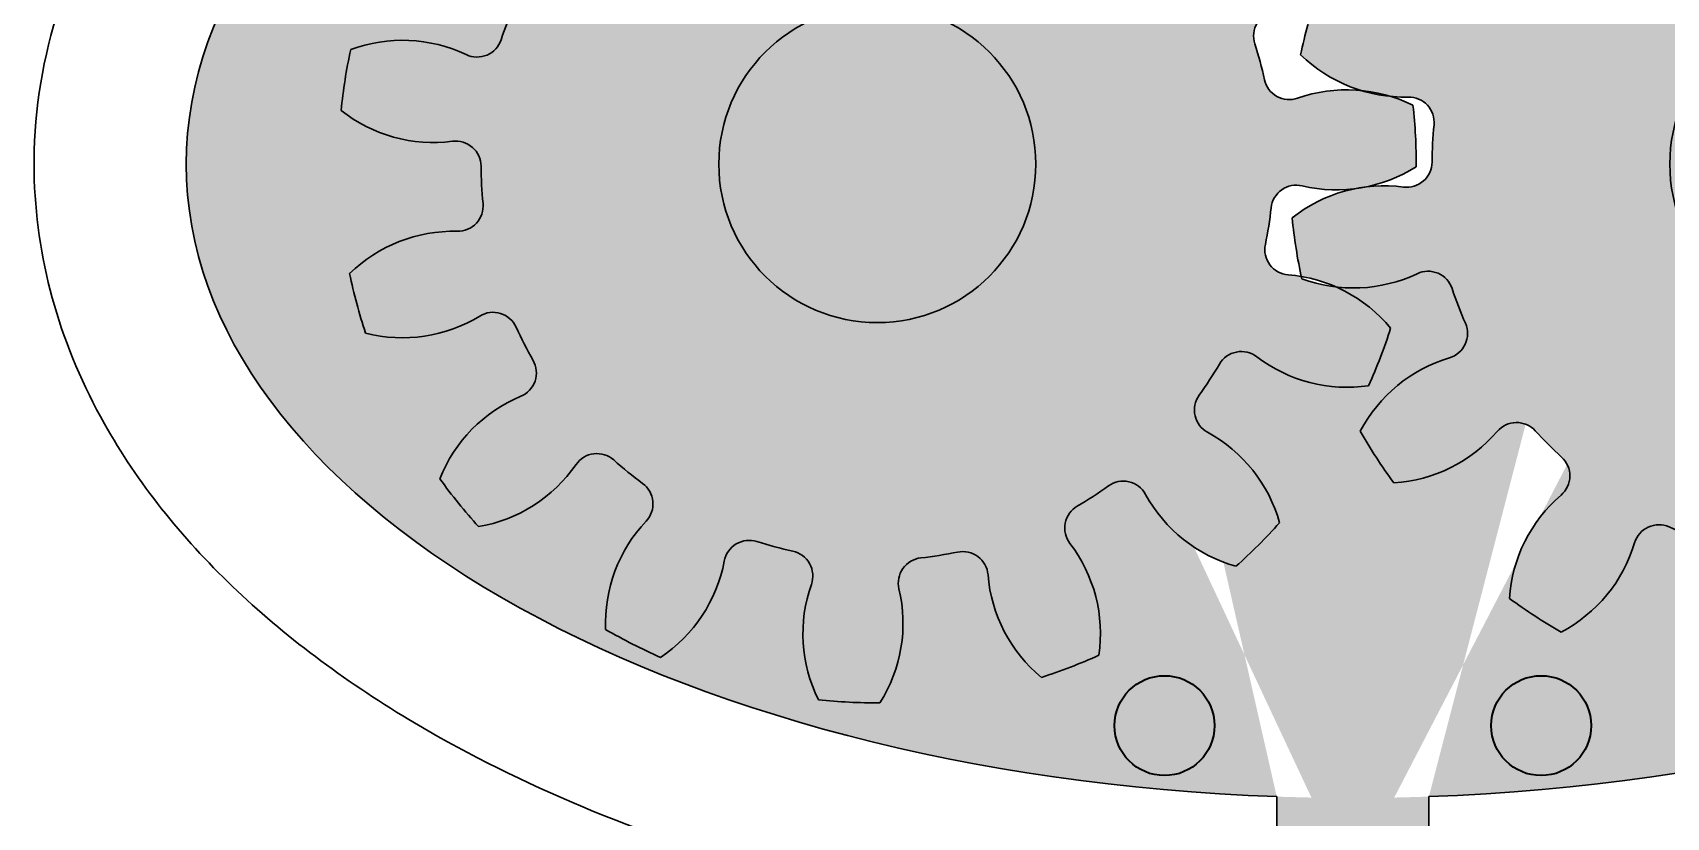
# Model space of a CAD drawing. Header units: millimetres. Extents: x -30196 to -29646, y -21694 to -21274.
# Drawn here: x -30085.02 to -30052.81, y -21411.91 to -21396.44 of the extents above; entities that cross this region are included whole.
import ezdxf

# ---------------------------------------------------------------- set-up
doc = ezdxf.new("R2010")
doc.units = ezdxf.units.MM
doc.layers.add('AM_8', color=1, linetype='Continuous', lineweight=25)

# ---------------------------------------------------------------- blocks, each defined once
blk = doc.blocks.new('e2')
at = {"lineweight": 30}
for centre, radius in [((0, 6.625), 0.75), ((0, 0), 3.125)]:
    blk.add_circle(centre, radius, dxfattribs=at)
at = {"color": 6, "lineweight": 30}
for centre, radius, start, end in [((0, 0), 10.625, 98.72179194000488, 105.278208059838), ((-3.813156028834783, 8.564488665400859), 2.93314621950437, 355.6376122819815, 41.3459205869194), ((3.813156028834783, 8.564488665400859), 2.93314621950437, 138.6540794130806, 184.3623877180185), ((0, 0), 10.625, 74.72179194016198, 81.27820805999514), ((0, 9.375), 2.93314621950437, 162.6540794131785, 208.362387718167), ((0, 9.375), 2.93314621950437, 331.6376122818331, 17.34592058682151), ((0, 0), 10.625, 122.7217919400385, 129.2782080599219), ((-6.966982738849765, 6.273099434616597), 2.93314621950437, 19.63761228198677, 65.345920586793), ((6.966982738849765, 6.273099434616597), 2.93314621950437, 114.654079413207, 160.3623877180133), ((0, 0), 10.625, 50.72179194007808, 57.2782080599615), ((-3.813156028834783, 8.564488665400859), 2.93314621950437, 186.6540794132459, 232.3623877181557), ((-0.3899559764831793, 8.303348155193817), 0.5, 175.6376122819815, 272.6888463020127), ((0.3899559764831793, 8.303348155193817), 0.5, 267.3111536979873, 4.362387718018495), ((3.813156028834783, 8.564488665400859), 2.93314621950437, 307.6376122818443, 353.3459205867541), ((-3.021033443939814, 7.744095375226607), 0.5, 291.3111536980895, 28.36238771816699), ((0, 0), 7.8125, 87.31115369798731, 92.68884630201268), ((3.021033443939814, 7.744095375226607), 0.5, 151.637612281833, 248.6888463019105), ((-3.733518465931411, 7.426876605582947), 0.5, 199.6376122819867, 296.6888463020224), ((0, 0), 7.8125, 111.3111536980895, 116.6888463020224), ((0, 0), 7.8125, 63.31115369797758, 68.68884630191054), ((3.733518465931411, 7.426876605582947), 0.5, 243.3111536979776, 340.3623877180132), ((-5.909658736673009, 5.845818151985441), 0.5, 315.3111536980223, 52.36238771815568), ((5.909658736673009, 5.845818151985441), 0.5, 127.6376122818443, 224.6888463019777), ((0, 0), 10.625, 146.721791939949, 153.2782080599659), ((-8.916154840266245, 2.897034322264517), 2.93314621950437, 43.63761228185203, 89.34592058683705), ((8.916154840266245, 2.897034322264517), 2.93314621950437, 90.65407941316295, 136.362387718148), ((0, 0), 10.625, 26.72179194003405, 33.27820806005096), ((0, 0), 7.8125, 135.3111536980223, 140.6888463020146), ((0, 0), 7.8125, 39.31115369798542, 44.68884630197773), ((-6.431521694670664, 5.266230619807175), 0.5, 223.6376122818521, 320.6888463020146), ((6.431521694670664, 5.266230619807175), 0.5, 219.3111536979854, 316.362387718148), ((-6.966982738849765, 6.273099434616597), 2.93314621950437, 210.6540794131534, 256.3623877181242), ((6.966982738849765, 6.273099434616597), 2.93314621950437, 283.6376122818758, 329.3459205868465), ((-7.776450346274942, 2.936745862669341), 0.5, 339.3111536980178, 76.36238771812424), ((7.776450346274942, 2.936745862669341), 0.5, 103.6376122818758, 200.6888463019821), ((0, 0), 7.8125, 159.3111536980179, 164.6888463019964), ((0, 0), 7.8125, 15.31115369800354, 20.68884630198211), ((-9.323642769079015, -0.9799543431327038), 2.93314621950437, 67.63761228184867, 113.3459205869055), ((-8.017456393856264, 2.195005517667596), 0.5, 247.6376122818487, 344.6888463019965), ((8.017456393856264, 2.195005517667596), 0.5, 195.3111536980036, 292.3623877181513), ((9.192798228323227, -0.3027362382381398), 2.261209019701503, 54.24985161595368, 115.827068113219), ((0, 0), 10.625, 170.7217919400866, 177.2782080598584), ((2.546585164964199e-10, 2.546585164964199e-11), 10.62499999974242, 2.721791940141617, 8.292447508360153), ((-8.916154840266245, 2.897034322264517), 2.93314621950437, 234.6540794130817, 280.3623877180716), ((8.916154840266245, 2.897034322264517), 2.93314621950437, 259.6376122819284, 305.3459205869183), ((-8.298623044174747, -0.4801164657947083), 0.5, 3.311153698048589, 100.3623877180716), ((8.298623044174747, -0.4801164657947083), 0.5, 79.63761228192838, 176.6888463019514), ((0, 0), 7.8125, 183.3111536980486, 188.6888463020397), ((0, 0), 7.8125, 351.3111536979603, 356.6888463019514), ((-8.217100046244013, -1.255755979484093), 0.5, 271.6376122819939, 8.68884630203973), ((8.217100046244013, -1.255755979484093), 0.5, 171.3111536979603, 268.3623877180061), ((-8.118988160480512, -4.6875), 2.93314621950437, 91.63761228199394, 137.3459205867088), ((8.118988160480512, -4.6875), 2.93314621950437, 42.65407941329116, 88.36238771800606), ((0, 0), 10.625, 194.7217919401221, 201.2782080599105), ((0, 0), 10.625, 338.7217919400895, 345.2782080598779), ((-9.323642769079015, -0.9799543431327038), 2.93314621950437, 258.654079413144, 304.3623877181518), ((-7.385888427110331, -3.813962295604142), 0.5, 27.3111536980692, 124.3623877181518), ((7.385888427110331, -3.813962295604142), 0.5, 55.63761228184823, 152.6888463019308), ((9.323642769079015, -0.9799543431327038), 2.93314621950437, 235.6376122818482, 281.3459205868559), ((0, 0), 7.8125, 207.3111536980692, 212.688846302026), ((0, 0), 7.8125, 327.311153697974, 332.6888463019308), ((-6.995932450627151, -4.489385859593312), 0.5, 295.6376122819009, 32.68884630202601), ((6.995932450627151, -4.489385859593312), 0.5, 147.311153697974, 244.3623877180991), ((-5.510486740240594, -7.584534322264517), 2.93314621950437, 115.6376122819009, 161.3459205867765), ((5.510486740240594, -7.584534322264517), 2.93314621950437, 18.65407941322349, 64.36238771809907), ((-5.196066602307837, -6.488339395746152), 0.5, 51.31115369800138, 148.3623877180731), ((0, 0), 7.8125, 231.3111536980014, 236.6888463019745), ((0, 0), 7.8125, 303.3111536980255, 308.6888463019986), ((5.196066602307837, -6.488339395746152), 0.5, 31.63761228192687, 128.6888463019986), ((-8.118988160480512, -4.6875), 2.93314621950437, 282.6540794131773, 328.3623877180731), ((8.118988160480512, -4.6875), 2.93314621950437, 211.6376122819269, 257.3459205868227), ((0, 0), 10.625, 218.7217919400437, 225.2782080599095), ((-4.565104578243336, -6.946760139788239), 0.5, 319.6376122819569, 56.68884630197451), ((4.565104578243336, -6.946760139788239), 0.5, 123.3111536980255, 220.3623877180431), ((0, 0), 10.625, 314.7217919400905, 321.2782080599563), ((-1.94917210141648, -9.170133756877476), 2.93314621950437, 139.637612281957, 185.3459205867506), ((1.94917210141648, -9.170133756877476), 2.93314621950437, 354.6540794132494, 40.36238771804305), ((-2.107797657183255, -8.040823669649399), 0.5, 75.3111536980353, 172.3623877181136), ((0, 0), 7.8125, 255.3111536980353, 260.6888463020459), ((-1.344928651607916, -8.202976482480153), 0.5, 343.637612281947, 80.68884630204585), ((1.344928651604278, -8.202976482480153), 0.5, 99.31115369795415, 196.362387718053), ((0, 0), 7.8125, 279.3111536979541, 284.6888463019647), ((2.107797657183255, -8.040823669649399), 0.5, 7.637612281886358, 104.6888463019647), ((-5.510486740240594, -7.584534322264517), 2.93314621950437, 306.6540794132307, 352.3623877181136), ((5.510486740240594, -7.584534322264517), 2.93314621950437, 187.6376122818864, 233.3459205867693), ((1.94917210141648, -9.170133756877476), 2.93314621950437, 163.637612281947, 209.3459205868645), ((-1.94917210141648, -9.170133756877476), 2.93314621950437, 330.6540794131356, 16.36238771805299), ((0, 0), 10.625, 242.7217919400751, 249.2782080600118), ((0, 0), 10.625, 290.7217919399882, 297.2782080599249), ((0, 0), 10.625, 266.7217919400488, 273.2782080599512)]:
    blk.add_arc(centre, radius, start, end, dxfattribs=at)
blk = doc.blocks.new('e1')
at = {"lineweight": 30}
for centre, radius in [((0, 6.625), 0.75), ((0, 0), 3.125)]:
    blk.add_circle(centre, radius, dxfattribs=at)
at = {"color": 6, "lineweight": 30}
for centre, radius, start, end in [((1.94917210141648, 9.170133756877476), 2.93314621950437, 150.6540794131355, 196.362387718053), ((0, 0), 10.625, 86.72179194004883, 93.27820805995115), ((-1.94917210141648, 9.170133756877476), 2.93314621950437, 343.637612281947, 29.34592058686447), ((0, 0), 10.625, 110.7217919399882, 117.2782080599249), ((-5.510486740240594, 7.584534322264517), 2.93314621950437, 7.637612281886358, 53.34592058676932), ((5.510486740240594, 7.584534322264517), 2.93314621950437, 126.6540794132307, 172.3623877181136), ((0, 0), 10.625, 62.72179194007514, 69.27820806001183), ((-1.94917210141648, 9.170133756877476), 2.93314621950437, 174.6540794130419, 220.3623877180431), ((1.94917210141648, 9.170133756877476), 2.93314621950437, 319.6376122819569, 5.345920586750561), ((-1.344928651607916, 8.202976482480153), 0.5, 279.3111536979541, 16.36238771805299), ((1.344928651604278, 8.202976482480153), 0.5, 163.637612281947, 260.6888463020459), ((-2.107797657183255, 8.040823669649399), 0.5, 187.6376122818864, 284.6888463019647), ((2.107797657183255, 8.040823669649399), 0.5, 255.3111536980353, 352.3623877181136), ((0, 0), 10.625, 134.7217919400905, 141.2782080599563), ((-8.118988160480512, 4.6875), 2.93314621950437, 31.63761228192687, 77.34592058682271), ((0, 0), 7.8125, 99.31115369795415, 104.6888463019647), ((0, 0), 7.8125, 75.3111536980353, 80.68884630204585), ((8.118988160480512, 4.6875), 2.93314621950437, 102.6540794131773, 148.3623877180731), ((0, 0), 10.625, 38.72179194004374, 45.27820805990948), ((-4.565104578243336, 6.946760139788239), 0.5, 303.3111536980255, 40.36238771804305), ((4.565104578243336, 6.946760139788239), 0.5, 139.637612281957, 236.6888463019745), ((-5.510486740240594, 7.584534322264517), 2.93314621950437, 198.6540794132235, 244.3623877180991), ((0, 0), 7.8125, 123.3111536980255, 128.6888463019986), ((0, 0), 7.8125, 51.31115369800138, 56.68884630197451), ((5.510486740240594, 7.584534322264517), 2.93314621950437, 295.6376122819009, 341.3459205867765), ((-5.196066602307837, 6.488339395746152), 0.5, 211.6376122819269, 308.6888463019986), ((5.196066602307837, 6.488339395746152), 0.5, 231.3111536980014, 328.3623877180731), ((-6.995932450627151, 4.489385859593312), 0.5, 327.311153697974, 64.36238771809907), ((6.995932450627151, 4.489385859593312), 0.5, 115.6376122819009, 212.688846302026), ((0, 0), 7.8125, 147.311153697974, 152.6888463019308), ((0, 0), 7.8125, 27.3111536980692, 32.68884630202601), ((-9.323642769079015, 0.9799543431327038), 2.93314621950437, 55.63761228184823, 101.345920586856), ((9.323642769079015, 0.9799543431327038), 2.93314621950437, 78.65407941314403, 124.3623877181518), ((0, 0), 10.625, 158.7217919400895, 165.2782080598778), ((-7.385888427110331, 3.813962295604142), 0.5, 235.6376122818482, 332.6888463019308), ((7.385888427110331, 3.813962295604142), 0.5, 207.3111536980692, 304.3623877181518), ((0, 0), 10.625, 14.72179194012215, 21.27820805991046), ((-8.118988160480512, 4.6875), 2.93314621950437, 222.6540794132912, 268.3623877180061), ((8.118988160480512, 4.6875), 2.93314621950437, 271.6376122819939, 317.3459205867088), ((-8.217100046244013, 1.255755979484093), 0.5, 351.3111536979603, 88.36238771800606), ((8.217100046244013, 1.255755979484093), 0.5, 91.63761228199394, 188.6888463020397), ((0, 0), 7.8125, 171.3111536979603, 176.6888463019514), ((0, 0), 7.8125, 3.311153698048589, 8.68884630203973), ((-8.298623044174747, 0.4801164657947083), 0.5, 259.6376122819284, 356.6888463019514), ((8.298623044174747, 0.4801164657947083), 0.5, 183.3111536980486, 280.3623877180716), ((-8.916154840266245, -2.897034322264517), 2.93314621950437, 79.63761228192838, 125.3459205869184), ((8.916154840266245, -2.897034322264517), 2.93314621950437, 54.65407941308165, 100.3623877180716), ((-1.746229827404022e-10, -1.818989403545856e-11), 10.62499999982308, 182.7217919401416, 188.3528936954908), ((0, 0), 10.625, 350.7217919400866, 357.2782080598583), ((-9.1983634763601, 0.3315405483626819), 2.289573104635588, 234.9791495386659, 295.6383961484495), ((-8.017456393856264, -2.195005517667596), 0.5, 15.31115369800354, 112.3623877181513), ((8.017456393856264, -2.195005517667596), 0.5, 67.63761228184867, 164.6888463019964), ((9.323642769079015, 0.9799543431327038), 2.93314621950437, 247.6376122818487, 293.3459205869054), ((0, 0), 7.8125, 195.3111536980036, 200.6888463019821), ((0, 0), 7.8125, 339.3111536980178, 344.6888463019965), ((-7.776450346274942, -2.936745862669341), 0.5, 283.6376122818758, 20.68884630198211), ((7.776450346274942, -2.936745862669341), 0.5, 159.3111536980179, 256.3623877181242), ((-6.966982738849765, -6.273099434616597), 2.93314621950437, 103.6376122818758, 149.3459205868466), ((6.966982738849765, -6.273099434616597), 2.93314621950437, 30.65407941315344, 76.36238771812424), ((0, 0), 10.625, 206.7217919400341, 213.278208060051), ((-6.431521694670664, -5.266230619807175), 0.5, 39.31115369798542, 136.362387718148), ((6.431521694670664, -5.266230619807175), 0.5, 43.63761228185203, 140.6888463020146), ((0, 0), 10.625, 326.721791939949, 333.2782080599659), ((-8.916154840266245, -2.897034322264517), 2.93314621950437, 270.6540794131629, 316.362387718148), ((0, 0), 7.8125, 219.3111536979854, 224.6888463019777), ((0, 0), 7.8125, 315.3111536980223, 320.6888463020146), ((8.916154840266245, -2.897034322264517), 2.93314621950437, 223.6376122818521, 269.3459205868371), ((-5.909658736673009, -5.845818151985441), 0.5, 307.6376122818443, 44.68884630197773), ((5.909658736673009, -5.845818151985441), 0.5, 135.3111536980223, 232.3623877181557), ((-3.813156028834783, -8.564488665400859), 2.93314621950437, 127.6376122818443, 173.3459205867541), ((3.813156028834783, -8.564488665400859), 2.93314621950437, 6.65407941324589, 52.36238771815568), ((-3.733518465931411, -7.426876605579309), 0.5, 63.31115369797758, 160.3623877180133), ((0, 0), 7.8125, 243.3111536979776, 248.6888463019105), ((0, 0), 7.8125, 291.3111536980895, 296.6888463020224), ((3.733518465931411, -7.426876605579309), 0.5, 19.63761228198677, 116.6888463020224), ((-6.966982738849765, -6.273099434616597), 2.93314621950437, 294.654079413207, 340.3623877180132), ((-3.021033443939814, -7.744095375226607), 0.5, 331.6376122818331, 68.68884630191054), ((3.021033443939814, -7.744095375226607), 0.5, 111.3111536980895, 208.362387718167), ((6.966982738849765, -6.273099434616597), 2.93314621950437, 199.6376122819867, 245.345920586793), ((0, -9.375), 2.93314621950437, 151.637612281833, 197.3459205868215), ((-0.3899559764831793, -8.303348155193817), 0.5, 87.31115369798731, 184.3623877180185), ((0, 0), 7.8125, 267.3111536979873, 272.6888463020127), ((0.3899559764831793, -8.303348155193817), 0.5, 355.6376122819815, 92.68884630201268), ((0, -9.375), 2.93314621950437, 342.6540794131785, 28.36238771816699), ((0, 0), 10.625, 230.7217919400781, 237.2782080599615), ((-3.813156028834783, -8.564488665400859), 2.93314621950437, 318.6540794130806, 4.362387718018495), ((3.813156028834783, -8.564488665400859), 2.93314621950437, 175.6376122819815, 221.3459205869194), ((0, 0), 10.625, 302.7217919400385, 309.278208059922), ((0, 0), 10.625, 254.7217919401619, 261.2782080599951), ((0, 0), 10.625, 278.7217919400049, 285.278208059838)]:
    blk.add_arc(centre, radius, start, end, dxfattribs=at)
blk = doc.blocks.new('bloque')
at = {"lineweight": 30}
for p, q in [((3, -32.47338849731386), (3, -40)), ((6, -32.47338849731386), (6, -40))]:
    blk.add_line(p, q, dxfattribs=at)
for start_param, end_param in [(4.777652692010582, 7.788717922348591), (7.919245345600376, 10.93031057593838)]:
    blk.add_ellipse((4.5, -20), major_axis=(-23, 0), ratio=0.5434782608695652, start_param=start_param, end_param=end_param, dxfattribs=at)
for points, knots in [([(-1.424977175935055, -4.892827157724241), (-2.92374984307753, -5.094320627144043), (-4.392543210138683, -5.37289196643178), (-8.645255426174117, -6.432437170700723), (-11.2722842330586, -7.435612314020545), (-15.06521450265427, -9.576656324050418), (-16.42673611589998, -10.55964519811459), (-18.45257975888308, -12.5020210928742), (-19.2043971713465, -13.40395006135441), (-20.38446822525293, -15.28782868452981), (-20.82888504589209, -16.25887438888094), (-21.39614839488422, -18.26121229485216), (-21.52762151860225, -19.2867053509035), (-21.46811855664782, -21.1458688821258), (-21.33368845879158, -21.9808187348608), (-20.86420823950903, -23.59477951697045), (-20.53031170042595, -24.37622394878417), (-19.45885908504715, -26.28472960739964), (-18.59953166810374, -27.35660344953067), (-16.57421024594078, -29.30050777413999), (-15.40496793785496, -30.17388008857233), (-12.10905730452941, -32.15533259020231), (-9.808747943650815, -33.13010370212942), (-5.441579504138645, -34.41730362859744), (-3.460828524464887, -34.83351373885307), (-1.425005756125756, -35.10717429929355)], [4.954980096992549, 4.954980096992549, 4.954980096992549, 4.954980096992549, 5.14224467141907, 5.14224467141907, 5.516773820272112, 5.516773820272112, 5.767563485023053, 5.767563485023053, 5.95497249159128, 5.95497249159128, 6.130104256674407, 6.130104256674407, 6.300325975215877, 6.300325975215877, 6.439882453339902, 6.439882453339902, 6.579438931463926, 6.579438931463926, 6.798754017790848, 6.798754017790848, 7.018069104117769, 7.018069104117769, 7.357002176123697, 7.357002176123697, 7.611391200057779, 7.611391200057779, 7.611391200057779, 7.611391200057779]), ([(10.42484451019845, -35.10721209830444), (11.91441853527067, -34.9068641142585), (13.37476723344298, -34.63041601725854), (17.60397979476693, -33.57988480106724), (20.21743791006884, -32.58656714215249), (24.03887028022291, -30.44389416907143), (25.43005596462899, -29.44168081774114), (27.48327340827018, -27.46528783822941), (28.23970494886089, -26.55134600424572), (29.46082918450702, -24.57781510845962), (29.92387908352248, -23.51846923797348), (30.42896334717079, -21.4971483727677), (30.52938015871405, -20.55217227409958), (30.45429271303874, -18.67053218636283), (30.28018119927947, -17.73616319130815), (29.68508334348371, -15.94137466405664), (29.26602055037438, -15.08148981551494), (28.22842159468564, -13.46177991677541), (27.6107926939294, -12.70129756363167), (26.21175471477909, -11.28181722449881), (25.42976790881221, -10.62186350349293), (22.98932009575583, -8.871309958620259), (21.15437719173133, -7.901518086306169), (17.13338834466049, -6.310230845701881), (14.94523935265534, -5.689449643919943), (11.92227924005419, -5.114576721487538), (11.17735176515271, -4.993993081028748), (10.42489395416123, -4.892804138606152)], [8.096574817785179, 8.096574817785179, 8.096574817785179, 8.096574817785179, 8.282704379671472, 8.282704379671472, 8.654963503444058, 8.654963503444058, 8.910868821484426, 8.910868821484426, 9.100243749331254, 9.100243749331254, 9.289618677178082, 9.289618677178082, 9.446354838403028, 9.446354838403028, 9.603090999627975, 9.603090999627975, 9.759827160852922, 9.759827160852922, 9.916563322077868, 9.916563322077868, 10.07329948330282, 10.07329948330282, 10.36613573622064, 10.36613573622064, 10.65897198913847, 10.65897198913847, 10.75298325868008, 10.75298325868008, 10.75298325868008, 10.75298325868008])]:
    blk.add_open_spline(points, degree=3, knots=knots, dxfattribs=at)

msp = doc.modelspace()

# ---------------------------------------------------------------- hatches: boundary and pattern name
at = {"layer": 'AM_8'}
h = msp.add_hatch(color=4, dxfattribs=at)
edge = h.paths.add_edge_path()
edge.add_arc((-30063.2582605132, -21406.89116246943), 2.93314621950437, 184.6376122819066, 230.3459205869375)
edge.add_arc((-30068.36425146647, -21399.02862589494), 10.625, 287.7217919400745, 294.278208060001)
edge.add_arc((-30066.89767835672, -21408.28820408802), 2.93314621950437, 351.6540794132526, 397.3623877181202)
edge.add_arc((-30064.1689685401, -21406.20478485484), 0.5, 120.31115369790359, 217.362387717605, ccw=False)
edge.add_arc((-30068.36425146647, -21399.02862589494), 7.8125, 300.3111536980343, 305.6888463019733)
edge.add_arc((-30063.51487933956, -21405.78001436138), 0.5, 28.63761228231681, 125.68884630208271, ccw=False)
edge.add_arc((-30060.50171489198, -21404.1346168482), 2.93314621950437, 208.63761228197, 254.3459205868692)
edge.add_arc((-30068.36425146647, -21399.02862589494), 10.625, 311.7217919400504, 318.2782080599366)
edge.add_arc((-30063.2582605132, -21406.89116246943), 2.93314621950437, 15.65407941314998, 61.36238771799591)
edge.add_arc((-30061.61286300003, -21403.87799802185), 0.5, 144.3111536984991, 241.3623877180491, ccw=False)
edge.add_arc((-30068.36425146647, -21399.02862589494), 7.8125, 324.3111536979522, 329.6888463019791)
edge.add_arc((-30061.18809250657, -21403.22390882131), 0.5, 52.637612282395025, 149.688846301886, ccw=False)
edge.add_arc((-30059.10467327339, -21400.49519900469), 2.93314621950437, 232.6376122818797, 278.3459205867474)
edge.add_arc((-30068.36425146647, -21399.02862589494), 10.625, 335.721791939999, 342.2782080599569)
edge.add_arc((-30060.50171489198, -21404.1346168482), 2.93314621950437, 39.65407941321736, 66.18351664742812)
edge.add_arc((-30058.9764033548, -21398.53797630516), 2.93314621950437, 263.3261615526411, 295.3623877181895)
edge.add_arc((-30057.50584250226, -21401.64022448083), 0.5, 18.311153698425926, 115.36238771810699, ccw=False)
edge.add_arc((-30049.61425146648, -21399.02862589493), 7.8125, 198.3111536979723, 203.6888463019663)
edge.add_arc((-30057.22634705485, -21402.36833501451), 0.5, -73.36238771765841, 23.68884630211869, ccw=False)
edge.add_arc((-30056.2433775401, -21405.65775196856), 2.93314621950437, 106.637612281815, 152.3459205869911)
edge.add_arc((-30049.61425146648, -21399.02862589493), 10.625, 209.7217919401621, 216.2782080599209)
edge.add_arc((-30058.36656796489, -21402.38832542192), 2.93314621950437, 273.6540794130818, 319.3623877181536)
edge.add_arc((-30055.7613457689, -21404.62423916669), 0.5, 42.31115369834998, 139.3623877180439, ccw=False)
edge.add_arc((-30049.61425146648, -21399.02862589493), 7.8125, 222.31115369799, 227.688846301992)
edge.add_arc((-30055.20986473823, -21405.17572019736), 0.5, -49.36238771890322, 47.68884630193071, ccw=False)
edge.add_arc((-30052.97395099346, -21407.78094239335), 2.93314621950437, 130.6376122819929, 176.345920586719)
edge.add_arc((-30049.61425146648, -21399.02862589493), 10.625, 233.7217919399969, 240.2782080599522)
edge.add_arc((-30056.2433775401, -21405.65775196856), 2.93314621950437, 297.6540794132247, 343.3623877180488)
edge.add_arc((-30052.95396058605, -21406.64072148331), 0.5, 66.31115369695021, 163.3623877184573, ccw=False)
edge.add_arc((-30049.61425146648, -21399.02862589493), 7.8125, 246.3111536980932, 251.6888463019939)
edge.add_arc((-30052.22585005237, -21406.92021693072), 0.5, -25.36238771884092, 71.68884630210079, ccw=False)
edge.add_arc((-30049.1236018767, -21408.39077778326), 2.93314621950437, 154.6376122819356, 200.3459205867778)
edge.add_arc((-30049.61425146648, -21399.02862589493), 10.625, 257.7217919400367, 264.2782080599432)
edge.add_arc((-30052.97395099346, -21407.78094239335), 2.93314621950437, 321.6540794132242, 367.3623877180362)
edge.add_arc((-30049.56910935613, -21407.34100331899), 0.5, 90.31115369730941, 187.3623877183246, ccw=False)
edge.add_arc((-30049.61425146648, -21399.02862589493), 7.8125, 270.3111536980261, 275.6888463019869)
edge.add_arc((-30048.79026624538, -21407.30018588114), 0.5, -1.3623877170721244, 95.68884630237079, ccw=False)
edge.add_arc((-30045.35809053142, -21407.3818120592), 2.93314621950437, 178.6376122818014, 224.345920586618)
edge.add_arc((-30049.61425146648, -21399.02862589493), 10.625, 281.7217919399581, 288.2782080599167)
edge.add_arc((-30049.1236018767, -21408.39077778326), 2.93314621950437, 345.6540794131591, 391.3623877180793)
edge.add_arc((-30046.19206360718, -21406.60399958246), 0.5, 114.3111536980428, 211.3623877180192, ccw=False)
edge.add_arc((-30049.61425146648, -21399.02862589493), 7.8125, 294.3111536980214, 299.6888463019546)
edge.add_arc((-30045.4971569688, -21406.24992696518), 0.5, 22.63761228203998, 119.68884630239981, ccw=False)
edge.add_arc((-30042.32850807782, -21404.92850456103), 2.93314621950437, 202.6376122818162, 248.3459205868626)
edge.add_arc((-30049.61425146648, -21399.02862589493), 10.625, 305.7217919400875, 312.2782080599392)
edge.add_arc((-30045.35809053142, -21407.3818120592), 2.93314621950437, 9.654079413078014, 55.36238771806331)
edge.add_arc((-30043.40674522871, -21404.55714491526), 0.5, 138.3111536970682, 235.3623877179691, ccw=False)
edge.add_arc((-30049.61425146648, -21399.02862589493), 7.8125, 318.3111536980512, 323.6888463020019)
edge.add_arc((-30042.91593073348, -21403.95103949071), 0.5, 46.63761228148633, 143.6888463023534, ccw=False)
edge.add_arc((-30040.55869684502, -21401.45505444277), 2.93314621950437, 226.6376122819628, 272.3459205869411)
edge.add_arc((-30049.61425146648, -21399.02862589493), 10.625, 329.7217919401145, 336.2782080599304)
edge.add_arc((-30042.32850807782, -21404.92850456103), 2.93314621950437, 33.65407941319487, 79.36238771808412)
edge.add_arc((-30041.69476107217, -21401.55435908442), 0.5, 162.3111536965442, 259.3623877179785, ccw=False)
edge.add_arc((-30049.61425146648, -21399.02862589493), 7.8125, 342.3111536980805, 347.6888463019941)
edge.add_arc((-30041.49290500523, -21400.80102198682), 0.5, 70.63761228277718, 167.6888463020273, ccw=False)
edge.add_arc((-30040.3546732734, -21397.56205278518), 2.93314621950437, 250.6376122818808, 296.3459205868417)
edge.add_arc((-30049.61425146648, -21399.02862589493), 10.625, 353.7217919400474, 360.2782080599386)
edge.add_arc((-30040.55869684502, -21401.45505444277), 2.93314621950437, 57.65407941318446, 103.3623877180643)
edge.add_arc((-30041.35212875111, -21398.11485103955), 0.5, 186.3111536983673, 283.36238771789624, ccw=False)
edge.add_arc((-30049.61425146648, -21399.02862589493), 7.8125, 6.311153697992343, 11.6888463019881)
edge.add_arc((-30041.47413386025, -21397.34454109691), 0.5, 94.63761228227372, 191.6888463021414, ccw=False)
edge.add_arc((-30041.75171489199, -21393.92263494167), 2.93314621950437, 274.6376122819066, 320.3459205869374)
edge.add_arc((-30049.61425146648, -21399.02862589493), 10.625, 17.72179194007453, 24.27820805995537)
edge.add_arc((-30040.3546732734, -21397.56205278518), 2.93314621950437, 81.65407941329197, 127.3623877180206)
edge.add_arc((-30042.43809250658, -21394.83334296856), 0.5, 210.3111536979036, 307.3623877181894, ccw=False)
edge.add_arc((-30049.61425146648, -21399.02862589493), 7.8125, 30.31115369803434, 35.68884630201059)
edge.add_arc((-30042.86286300004, -21394.17925376802), 0.5, 118.63761228215071, 215.6888463020827, ccw=False)
edge.add_arc((-30044.50826051321, -21391.16608932045), 2.93314621950437, 298.63761228197, 344.3459205868692)
edge.add_arc((-30049.61425146648, -21399.02862589493), 10.625, 41.72179194005035, 48.2782080599366)
edge.add_arc((-30041.75171489199, -21393.92263494167), 2.93314621950437, 105.65407941315, 151.3623877179676)
edge.add_arc((-30044.76487933956, -21392.27723742849), 0.5, 234.3111536990809, 331.3623877180491, ccw=False)
edge.add_arc((-30049.61425146648, -21399.02862589493), 7.8125, 54.31115369795217, 59.68884630197913)
edge.add_arc((-30045.4189685401, -21391.85246693504), 0.5, 142.637612282395, 239.688846301886, ccw=False)
edge.add_arc((-30048.14767835672, -21389.76904770186), 2.93314621950437, 322.6376122818797, 368.3459205867474)
edge.add_arc((-30049.61425146648, -21399.02862589493), 10.625, 65.72179193999905, 72.27820805991874)
edge.add_line((-30046.38005060448, -21388.90782702407), (-30046.28447265381, -21388.60873452594))
edge.add_ellipse((-30058.98925146646, -21399.02862589494), major_axis=(23, 0), ratio=0.5434782608695652, start_angle=273.7393352315225, end_angle=416.4694393910279, ccw=False)
edge.add_line((-30057.48925146646, -21411.50201439225), (-30057.48925146646, -21419.02862589494))
edge.add_line((-30057.48925146646, -21419.02862589494), (-30060.48925146646, -21419.02862589494))
edge.add_line((-30060.48925146646, -21419.02862589494), (-30060.48925146646, -21411.50201439225))
edge.add_ellipse((-30058.98925146646, -21399.02862589494), major_axis=(23, 0), ratio=0.5434782608695652, start_angle=120.62343356065779, end_angle=266.2606647684775, ccw=False)
edge.add_line((-30070.70529990676, -21388.27195388555), (-30070.62375079448, -21388.64665653519))
edge.add_arc((-30067.87360187669, -21389.66647400661), 2.93314621950437, 159.6540794132222, 205.3623877181591)
edge.add_arc((-30070.97585005237, -21391.13703485915), 0.5, -71.68884630130918, 25.362387717730428, ccw=False)
edge.add_arc((-30068.36425146647, -21399.02862589494), 7.8125, 108.3111536979723, 113.6888463019664)
edge.add_arc((-30071.70396058604, -21391.41653030656), 0.5, 196.6376122823416, 293.6888463021188, ccw=False)
edge.add_arc((-30074.99337754009, -21392.39949982131), 2.93314621950437, 16.63761228181503, 62.34592058699111)
edge.add_arc((-30068.36425146647, -21399.02862589494), 10.625, 119.7217919401621, 126.2782080599209)
edge.add_arc((-30071.72395099346, -21390.27630939653), 2.93314621950437, 183.6540794130818, 229.3623877181536)
edge.add_arc((-30073.95986473822, -21392.88153159251), 0.5, -47.68884630165002, 49.36238771804392, ccw=False)
edge.add_arc((-30068.36425146647, -21399.02862589494), 7.8125, 132.3111536979901, 137.688846301992)
edge.add_arc((-30074.51134576889, -21393.43301262318), 0.5, 220.6376122810968, 317.68884630193065, ccw=False)
edge.add_arc((-30077.11656796488, -21395.66892636795), 2.93314621950437, 40.63761228199287, 86.34592058671898)
edge.add_arc((-30068.36425146647, -21399.02862589494), 10.625, 143.7217919399969, 150.2782080599522)
edge.add_arc((-30074.99337754009, -21392.39949982131), 2.93314621950437, 207.6540794132247, 253.3623877180488)
edge.add_arc((-30075.97634705485, -21395.68891677536), 0.5, -23.688846303049786, 73.36238771845728, ccw=False)
edge.add_arc((-30068.36425146647, -21399.02862589494), 7.8125, 156.3111536980932, 161.6888463020024)
edge.add_arc((-30076.25584250226, -21396.41702730904), 0.5, 244.63761228171438, 341.688846301705, ccw=False)
edge.add_arc((-30077.72640335479, -21399.51927548471), 2.93314621950437, 64.6376122819356, 110.3459205867778)
edge.add_arc((-30068.36425146647, -21399.02862589494), 10.625, 167.7217919400367, 174.2782080599432)
edge.add_arc((-30077.11656796488, -21395.66892636795), 2.93314621950437, 231.6540794132242, 277.3623877180362)
edge.add_arc((-30076.67662889052, -21399.07376800528), 0.5, 0.31115369730940756, 97.36238771832473, ccw=False)
edge.add_arc((-30068.36425146647, -21399.02862589494), 7.8125, 180.3111536980261, 185.6888463019869)
edge.add_arc((-30076.63581145268, -21399.85261111603), 0.5, -91.36238771707212, 5.688846302370791, ccw=False)
edge.add_arc((-30076.71743763073, -21403.28478683), 2.93314621950437, 88.6376122818014, 134.345920586618)
edge.add_arc((-30068.36425146647, -21399.02862589494), 10.625, 191.7217919399581, 198.2782080599167)
edge.add_arc((-30077.72640335479, -21399.51927548471), 2.93314621950437, 255.6540794131592, 301.3623877180794)
edge.add_arc((-30075.93962515399, -21402.45081375424), 0.5, 24.311153698042915, 121.36238771801919, ccw=False)
edge.add_arc((-30068.36425146647, -21399.02862589494), 7.8125, 204.3111536980215, 209.6888463019546)
edge.add_arc((-30075.58555253672, -21403.14572039262), 0.5, -67.36238771796002, 29.688846302399895, ccw=False)
edge.add_arc((-30074.26413013256, -21406.3143692836), 2.93314621950437, 112.6376122818162, 158.3459205868626)
edge.add_arc((-30068.36425146647, -21399.02862589494), 10.625, 215.7217919400875, 222.2782080599392)
edge.add_arc((-30076.71743763073, -21403.28478683), 2.93314621950437, 279.654079413078, 325.3623877180633)
edge.add_arc((-30073.89277048679, -21405.23613213271), 0.5, 48.31115369706822, 145.3623877179691, ccw=False)
edge.add_arc((-30068.36425146647, -21399.02862589494), 7.8125, 228.3111536980512, 233.6888463020019)
edge.add_arc((-30073.28666506225, -21405.72694662794), 0.5, -43.36238771851362, 53.688846302353284, ccw=False)
edge.add_arc((-30070.79068001431, -21408.0841805164), 2.93314621950437, 136.6376122819628, 182.3459205869411)
edge.add_arc((-30068.36425146647, -21399.02862589494), 10.625, 239.7217919401145, 246.2782080599303)
edge.add_arc((-30074.26413013256, -21406.3143692836), 2.93314621950437, 303.6540794131949, 349.3623877180841)
edge.add_arc((-30070.88998465595, -21406.94811628925), 0.5, 72.31115369654412, 169.3623877179785, ccw=False)
edge.add_arc((-30068.36425146647, -21399.02862589494), 7.8125, 252.3111536980805, 257.6888463019941)
edge.add_arc((-30070.13664755835, -21407.14997235618), 0.5, -19.362387717222816, 77.68884630202729, ccw=False)
edge.add_arc((-30066.89767835672, -21408.28820408802), 2.93314621950437, 160.6376122818808, 206.3459205868417)
edge.add_arc((-30068.36425146647, -21399.02862589494), 10.625, 263.7217919400474, 270.2782080599386)
edge.add_arc((-30070.79068001431, -21408.0841805164), 2.93314621950437, 327.6540794131844, 373.3623877180642)
edge.add_arc((-30067.45047661108, -21407.2907486103), 0.5, 96.31115369836732, 193.3623877178963, ccw=False)
edge.add_arc((-30068.36425146647, -21399.02862589494), 7.8125, 276.3111536979923, 281.6888463019881)
edge.add_arc((-30066.68016666845, -21407.16874350116), 0.5, 4.637612282273722, 101.68884630214143, ccw=False)
h = msp.add_hatch(color=59, dxfattribs=at)
edge = h.paths.add_edge_path()
edge.add_arc((-30060.50171489198, -21404.1346168482), 2.933146219506566, 208.6376122821288, 254.3459205869376)
edge.add_arc((-30068.36425146645, -21399.02862589492), 10.62500000000271, 311.7217919399396, 318.2782080598242)
edge.add_arc((-30063.2582605132, -21406.89116246943), 2.933146219506646, 15.65407941321841, 61.36238771812639)
edge.add_arc((-30061.61286300003, -21403.87799802185), 0.4999999999983307, 144.3111536982559, 241.3623877180491, ccw=False)
edge.add_arc((-30068.36425146647, -21399.02862589494), 7.812499999998612, 324.3111536980111, 329.6888463019887)
edge.add_arc((-30061.18809250657, -21403.22390882131), 0.5000000000010988, 52.63761228181062, 149.6888463020964, ccw=False)
edge.add_arc((-30059.10467327339, -21400.49519900469), 2.933146219502956, 232.6376122820358, 278.3459205867783)
edge.add_arc((-30068.36425146644, -21399.02862589487), 10.62499999999711, 335.7217919396663, 342.2782080595473)
edge.add_arc((-30060.50171489198, -21404.13461684819), 2.9331462194992, 39.65407941290781, 66.18351664730571)
edge.add_arc((-30058.97640335479, -21398.53797630516), 2.933146219502493, 249.6540794130642, 263.32616155249167, ccw=False)
edge.add_arc((-30049.6142514665, -21399.02862589481), 10.625000000001, 192.0331435405291, 192.2782080606443, ccw=False)
edge.add_arc((-30060.50171489195, -21404.13461684821), 2.933146219504714, 80.26589715164123, 85.36238771859496)
edge.add_arc((-30060.22413386025, -21400.71271069296), 0.4999999999972445, 168.3111536978586, 265.3623877177263, ccw=False)
edge.add_arc((-30068.36425146646, -21399.02862589493), 7.812499999999064, 348.3111536979542, 353.6888463019517)
edge.add_arc((-30060.10212875111, -21399.94240075032), 0.4999999999996478, 76.63761228210382, 173.6888463016328, ccw=False)
edge.add_arc((-30059.30869684501, -21396.6021973471), 2.933146219509612, 256.6376122820213, 277.1413999687953)
edge.add_arc((-30058.36656796487, -21402.38832542192), 2.933146219503733, 97.14139996909489, 101.3547044852852, ccw=False)
edge.add_arc((-30059.308696845, -21396.6021973471), 2.93314621950657, 281.3547044848391, 302.3459205867175)
edge.add_arc((-30068.36425146647, -21399.02862589492), 10.62499999999938, 359.7217919399829, 366.2782080598746)
edge.add_arc((-30059.10467327338, -21400.49519900469), 2.933146219506774, 63.65407941331719, 72.80556289484548)
edge.add_arc((-30057.96743763076, -21394.77246495987), 2.933146219505142, 252.8055628949812, 264.71537417693116, ccw=False)
edge.add_arc((-30059.1046732734, -21400.49519900469), 2.93314621950353, 84.71537417650002, 109.3623877179851)
edge.add_arc((-30060.24290500522, -21397.25622980306), 0.4999999999979378, 192.3111536979727, 289.36238771722276, ccw=False)
edge.add_arc((-30068.36425146646, -21399.02862589498), 7.812500000001667, 12.31115369830964, 17.68884630222338)
edge.add_arc((-30060.44476107216, -21396.50289270545), 0.4999999999991133, 100.63761228161178, 197.6888463035825, ccw=False)
edge.add_arc((-30061.07850807781, -21393.12874722884), 2.933146219504153, 280.6376122819159, 297.7590519861284)
edge.add_arc((-30049.61425146659, -21399.02862589528), 10.62500000000181, 161.7217919380608, 161.880940955735, ccw=False)
edge.add_arc((-30058.97640335505, -21398.53797630522), 2.933146219508665, 102.83458236798953, 104.3459205817557, ccw=False)
edge.add_arc((-30061.07850807781, -21393.12874722884), 2.933146219507112, 299.6391116051104, 326.3459205868445)
edge.add_arc((-30068.36425146646, -21399.02862589495), 10.62499999999975, 23.72179194015728, 30.278208059973)
edge.add_arc((-30059.30869684503, -21396.60219734711), 2.933146219500982, 87.65407941270963, 133.3623877176812)
edge.add_arc((-30061.66593073348, -21394.10621229916), 0.499999999998282, 216.3111536983872, 313.3623877194229, ccw=False)
edge.add_arc((-30068.36425146647, -21399.02862589494), 7.812500000001257, 36.31115369798231, 41.68884630193104)
edge.add_arc((-30062.1567452287, -21393.50010687462), 0.5000000000018128, 124.63761228179399, 221.6888463026205, ccw=False)
edge.add_arc((-30064.1080905314, -21390.67543973067), 2.933146219502828, 304.6376122818378, 350.34592058684)
edge.add_arc((-30068.36425146624, -21399.0286258948), 10.62499999974546, 47.72179194046054, 53.29244750882942)
edge.add_arc((-30061.64989465417, -21392.74240277658), 2.261209019699432, 99.24985161595778, 160.8270681131076)
edge.add_arc((-30064.24715696879, -21391.80732482469), 0.5000000000051793, 240.31115369780662, 337.362387717351, ccw=False)
edge.add_arc((-30068.36425146648, -21399.02862589493), 7.812500000002101, 60.31115369793944, 65.68884630187031)
edge.add_arc((-30064.94206360717, -21391.45325220742), 0.4999999999970903, 148.6376122816249, 245.6888463017855, ccw=False)
edge.add_arc((-30067.87360187669, -21389.66647400662), 2.933146219506775, 328.637612282042, 374.3459205869785)
edge.add_arc((-30068.36425146646, -21399.02862589494), 10.62500000000057, 71.72179194014531, 78.27820806010347)
edge.add_arc((-30064.1080905314, -21390.67543973065), 2.933146219513227, 135.6540794137355, 181.3623877185504)
edge.add_arc((-30067.54026624537, -21390.75706590873), 0.4999999999985792, -95.68884630237079, 1.3623877170721244, ccw=False)
edge.add_arc((-30068.36425146644, -21399.02862589494), 7.812500000001393, 84.31115369819892, 89.68884630216067)
edge.add_arc((-30068.31910935612, -21390.71624847089), 0.4999999999995939, 172.6376122816754, 269.68884630269065, ccw=False)
edge.add_arc((-30071.72395099346, -21390.27630939653), 2.933146219501475, 352.6376122819638, 398.3459205867758)
edge.add_arc((-30068.36425146649, -21399.02862589494), 10.62499999999835, 95.72179193993773, 102.2782080598441)
edge.add_arc((-30067.87360187669, -21389.66647400661), 2.933146219503492, 159.6540794132222, 205.3623877180644)
edge.add_arc((-30070.97585005237, -21391.13703485915), 0.4999999999979414, -71.68884630170498, 25.362387718285618, ccw=False)
edge.add_arc((-30068.36425146645, -21399.02862589493), 7.812500000002142, 108.3111536981664, 113.6888463020748)
edge.add_arc((-30071.70396058604, -21391.41653030656), 0.4999999999990768, 196.6376122815427, 293.6888463030498, ccw=False)
edge.add_arc((-30074.99337754009, -21392.39949982132), 2.933146219505613, 16.63761228203965, 62.34592058687126)
edge.add_arc((-30068.36425146648, -21399.02862589495), 10.62500000000006, 119.7217919399772, 126.2782080599325)
edge.add_arc((-30071.72395099346, -21390.27630939651), 2.933146219508266, 183.6540794135738, 229.3623877183001)
edge.add_arc((-30073.95986473823, -21392.88153159251), 0.5000000000026257, -47.68884630190303, 49.362387718315404, ccw=False)
edge.add_arc((-30068.36425146649, -21399.02862589496), 7.812499999996864, 132.3111536977998, 137.6888463018036)
edge.add_arc((-30074.5113457689, -21393.43301262318), 0.4999999999985557, 220.6376122822276, 317.68884630193065, ccw=False)
edge.add_arc((-30077.11656796488, -21395.66892636795), 2.933146219502766, 40.63761228189266, 86.34592058698907)
edge.add_arc((-30068.36425146645, -21399.02862589491), 10.62500000000135, 143.7217919402912, 150.2782080600496)
edge.add_arc((-30074.99337754008, -21392.39949982133), 2.93314621949644, 207.6540794125922, 253.3623877177632)
edge.add_arc((-30075.97634705485, -21395.68891677536), 0.499999999998693, -23.68884630233299, 73.36238771713971, ccw=False)
edge.add_arc((-30068.36425146647, -21399.02862589495), 7.812500000002234, 156.3111536979252, 161.688846301918)
edge.add_arc((-30076.25584250226, -21396.41702730904), 0.5000000000010383, 244.63761228226969, 341.68884630130924, ccw=False)
edge.add_arc((-30077.7264033548, -21399.51927548471), 2.933146219500886, 64.63761228174629, 110.3459205867359)
edge.add_arc((-30068.36425146647, -21399.02862589495), 10.62500000000267, 167.72179193996, 174.2782080598475)
edge.add_arc((-30077.11656796488, -21395.66892636795), 2.933146219504222, 231.6540794130686, 277.3623877180976)
edge.add_arc((-30076.67662889052, -21399.07376800529), 0.499999999998239, 0.3111536981454037, 97.36238771791119, ccw=False)
edge.add_arc((-30068.36425146647, -21399.02862589493), 7.812500000001482, 180.3111536980528, 185.6888463020692)
edge.add_arc((-30076.63581145267, -21399.85261111603), 0.4999999999979035, -91.3623877183125, 5.6888463015412185, ccw=False)
edge.add_arc((-30076.71743763074, -21403.28478683), 2.933146219503506, 88.63761228187245, 134.3459205867647)
edge.add_arc((-30068.36425146647, -21399.02862589494), 10.62499999999857, 191.721791940039, 198.2782080599415)
edge.add_arc((-30077.7264033548, -21399.51927548471), 2.933146219508241, 255.654079413401, 301.3623877182746)
edge.add_arc((-30075.939625154, -21402.45081375424), 0.5000000000039457, 24.31115369787119, 121.3623877172293, ccw=False)
edge.add_arc((-30068.36425146646, -21399.02862589496), 7.812499999997177, 204.3111536978536, 209.6888463018355)
edge.add_arc((-30075.58555253672, -21403.14572039262), 0.5000000000003741, -67.36238771812049, 29.688846301469084, ccw=False)
edge.add_arc((-30074.26413013256, -21406.3143692836), 2.933146219505411, 112.6376122819747, 158.3459205869412)
edge.add_arc((-30068.3642514665, -21399.0286258949), 10.62500000000309, 215.7217919403429, 222.2782080601332)
edge.add_arc((-30076.71743763072, -21403.28478682999), 2.933146219497483, 279.6540794125995, 325.3623877177263)
edge.add_arc((-30073.89277048679, -21405.23613213271), 0.5000000000014201, 48.311153698590715, 145.362387718206, ccw=False)
edge.add_arc((-30068.36425146648, -21399.02862589493), 7.812499999998813, 228.3111536980889, 233.6888463021353)
edge.add_arc((-30073.28666506225, -21405.72694662794), 0.5000000000009791, -43.362387717958086, 53.688846301770525, ccw=False)
edge.add_arc((-30070.79068001431, -21408.08418051641), 2.933146219498718, 136.637612281716, 182.3459205865803)
edge.add_arc((-30068.36425146644, -21399.02862589495), 10.62499999999541, 239.7217919398759, 246.2782080597472)
edge.add_arc((-30074.26413013256, -21406.31436928359), 2.933146219500194, 303.6540794130766, 349.362387718071)
edge.add_arc((-30070.88998465595, -21406.94811628925), 0.5000000000005185, 72.31115369773568, 169.3623877175688, ccw=False)
edge.add_arc((-30068.3642514665, -21399.02862589493), 7.812499999998935, 252.3111536982747, 257.6888463022866)
edge.add_arc((-30070.13664755835, -21407.14997235618), 0.5000000000029824, -19.362387718264472, 77.68884630121272, ccw=False)
edge.add_arc((-30066.89767835672, -21408.28820408802), 2.933146219503283, 160.6376122819479, 206.3459205866507)
edge.add_arc((-30068.36425146642, -21399.02862589494), 10.62499999999504, 263.721791939807, 270.2782080596837)
edge.add_arc((-30070.79068001431, -21408.08418051639), 2.933146219504533, 327.6540794130863, 373.3623877180115)
edge.add_arc((-30067.45047661108, -21407.2907486103), 0.5000000000026024, 96.31115369790712, 193.3623877173943, ccw=False)
edge.add_arc((-30068.36425146648, -21399.02862589494), 7.812500000003654, 276.3111536981249, 281.6888463020665)
edge.add_arc((-30066.68016666845, -21407.16874350116), 0.4999999999970851, 4.637612281375311, 101.68884630222578, ccw=False)
edge.add_arc((-30063.2582605132, -21406.89116246943), 2.933146219502878, 184.6376122819066, 230.3459205866826)
edge.add_arc((-30068.36425146642, -21399.02862589492), 10.6249999999985, 287.7217919397704, 294.2782080597281)
edge.add_arc((-30066.89767835671, -21408.28820408803), 2.93314621950885, 351.6540794135236, 397.3623877183893)
edge.add_arc((-30064.1689685401, -21406.20478485484), 0.4999999999967915, 120.31115369733331, 217.3623877175266, ccw=False)
edge.add_arc((-30068.36425146647, -21399.02862589494), 7.812500000002034, 300.3111536980574, 305.6888463020695)
edge.add_arc((-30063.51487933956, -21405.78001436138), 0.5000000000010087, 28.637612281751103, 125.68884630058051, ccw=False)
edge = h.paths.add_edge_path(flags=16)
edge.add_arc((-30073.04883389183, -21394.34404346958), 0.7500000000031581, -50.51867397780728, 191.4591559025154, ccw=False)
edge.add_arc((-30073.04883389183, -21394.34404346958), 0.7499999999983136, 191.4591559025154, 309.48132602219266, ccw=False)
edge = h.paths.add_edge_path(flags=16)
edge.add_arc((-30068.36425146647, -21399.02862589494), 3.12499999999974, -56.54661328503943, 191.4591559026448, ccw=False)
edge.add_arc((-30068.36425146647, -21399.02862589494), 3.124999999999868, 191.4591559026448, 303.4533867149606, ccw=False)
h = msp.add_hatch(color=6, dxfattribs=at)
edge = h.paths.add_edge_path()
edge.add_arc((-30049.61425146646, -21399.02862589491), 10.62499999999541, 329.7217919398759, 336.2782080597472)
edge.add_arc((-30042.32850807782, -21404.92850456103), 2.933146219503222, 33.65407941303718, 79.36238771800116)
edge.add_arc((-30041.69476107217, -21401.55435908442), 0.5000000000005185, 162.3111536977357, 259.3623877175688, ccw=False)
edge.add_arc((-30049.61425146649, -21399.02862589497), 7.812500000002401, 342.3111536982829, 347.6888463022923)
edge.add_arc((-30041.49290500523, -21400.80102198682), 0.5000000000029824, 70.63761228173553, 167.6888463012127, ccw=False)
edge.add_arc((-30040.35467327339, -21397.56205278518), 2.933146219503283, 250.6376122819478, 296.3459205866507)
edge.add_arc((-30049.61425146648, -21399.02862589489), 10.62499999999866, 353.7217919398091, 360.2782080596836)
edge.add_arc((-30040.55869684502, -21401.45505444277), 2.933146219502587, 57.65407941314643, 103.3623877180807)
edge.add_arc((-30041.35212875111, -21398.11485103955), 0.5000000000026024, 186.3111536979071, 283.3623877173943, ccw=False)
edge.add_arc((-30049.61425146647, -21399.02862589495), 7.812500000000037, 6.311153698127869, 11.68884630207189)
edge.add_arc((-30041.47413386025, -21397.34454109692), 0.5000000000006476, 94.63761228179078, 191.6888463021414, ccw=False)
edge.add_arc((-30041.75171489198, -21393.92263494167), 2.933146219502878, 274.6376122819066, 320.3459205866826)
edge.add_arc((-30049.61425146649, -21399.02862589489), 10.62499999999504, 17.72179193977631, 24.2782080597362)
edge.add_arc((-30040.35467327338, -21397.56205278518), 2.933146219509378, 81.6540794134532, 127.3623877183328)
edge.add_arc((-30042.43809250657, -21394.83334296857), 0.4999999999967915, 210.3111536975437, 307.36238771752664, ccw=False)
edge.add_arc((-30049.61425146645, -21399.02862589496), 7.812499999999183, 30.31115369828593, 35.68884630231457)
edge.add_arc((-30042.86286300004, -21394.17925376802), 0.4999999999972216, 118.6376122813852, 215.6888463014055, ccw=False)
edge.add_arc((-30044.50826051321, -21391.16608932044), 2.933146219504528, 298.6376122819076, 344.3459205867624)
edge.add_arc((-30049.61425146649, -21399.02862589492), 10.62500000000271, 41.72179193993956, 48.27820805982422)
edge.add_arc((-30041.75171489199, -21393.92263494167), 2.933146219505664, 105.65407941315, 151.3623877180923)
edge.add_arc((-30044.76487933956, -21392.27723742849), 0.5000000000000743, 234.3111536979173, 331.3623877176832, ccw=False)
edge.add_arc((-30049.61425146646, -21399.02862589494), 7.812500000001109, 54.31115369812279, 59.6888463020617)
edge.add_arc((-30045.4189685401, -21391.85246693504), 0.5000000000010988, 142.6376122818107, 239.6888463020964, ccw=False)
edge.add_arc((-30048.14767835672, -21389.76904770186), 2.933146219502956, 322.6376122820358, 368.3459205867783)
edge.add_arc((-30049.61425146654, -21399.02862589491), 10.62499999999562, 65.72179193968417, 72.278208059566)
edge.add_arc((-30044.50826051321, -21391.16608932045), 2.933146219503843, 129.6540794130172, 175.3623877180226)
edge.add_arc((-30047.93016666846, -21390.88850828871), 0.5000000000008705, 258.31115369826693, 355.36238771776, ccw=False)
edge.add_arc((-30049.61425146648, -21399.02862589493), 7.812499999998327, 78.31115369798036, 83.6888463019782)
edge.add_arc((-30048.70047661109, -21390.76650317957), 0.4999999999996478, 166.6376122821037, 263.6888463016328, ccw=False)
edge.add_arc((-30052.04068001431, -21389.97307127347), 2.933146219503374, 346.6376122819193, 392.3459205868536)
edge.add_arc((-30049.61425146649, -21399.02862589493), 10.62499999999938, 89.7217919399829, 96.2782080598746)
edge.add_arc((-30048.14767835672, -21389.76904770185), 2.933146219505129, 153.654079413222, 199.3623877181863)
edge.add_arc((-30051.38664755836, -21390.90727943369), 0.4999999999979378, -77.68884630202729, 19.362387717222816, ccw=False)
edge.add_arc((-30049.61425146644, -21399.02862589492), 7.812500000001667, 102.3111536983096, 107.6888463022234)
edge.add_arc((-30052.13998465596, -21391.10913550063), 0.4999999999991133, 190.6376122816118, 287.6888463035825, ccw=False)
edge.add_arc((-30055.51413013257, -21391.74288250627), 2.933146219503482, 10.63761228184604, 56.34592058676575)
edge.add_arc((-30049.61425146646, -21399.02862589493), 10.62499999999829, 113.7217919401393, 120.278208059956)
edge.add_arc((-30052.04068001431, -21389.97307127349), 2.933146219500982, 177.6540794127096, 223.3623877176813)
edge.add_arc((-30054.53666506225, -21392.33030516195), 0.499999999998282, -53.68884630161273, 43.362387719422884, ccw=False)
edge.add_arc((-30049.61425146648, -21399.02862589494), 7.812499999999103, 126.3111536979608, 131.6888463019111)
edge.add_arc((-30055.1427704868, -21392.82111965716), 0.5000000000018128, 214.637612281794, 311.6888463026205, ccw=False)
edge.add_arc((-30057.96743763074, -21394.77246495987), 2.933146219502828, 34.63761228183782, 80.34592058684001)
edge.add_arc((-30049.61425146655, -21399.02862589476), 10.62499999982817, 137.7217919404949, 143.3528936959702)
edge.add_arc((-30055.88404208645, -21392.28996613499), 2.289573104638682, 189.9791495391382, 250.6383961486665)
edge.add_arc((-30056.83555253672, -21394.91153139725), 0.5000000000037791, -29.68884630239978, 67.36238771773583, ccw=False)
edge.add_arc((-30049.61425146648, -21399.02862589495), 7.812499999998941, 150.3111536979262, 155.6888463018593)
edge.add_arc((-30057.189625154, -21395.60643803564), 0.5000000000004056, 238.6376122819808, 335.6888463019572, ccw=False)
edge.add_arc((-30058.97640335479, -21398.53797630516), 2.933146219504881, 58.63761228210267, 102.8345823731773)
edge.add_arc((-30061.07850807778, -21393.12874722883), 2.933146219505367, 297.75905198555586, 299.63911160447566, ccw=False)
edge.add_arc((-30049.61425146647, -21399.02862589492), 10.62500000000045, 161.8809409577761, 168.2782080601035)
edge.add_arc((-30057.96743763077, -21394.77246495986), 2.933146219515947, 225.6540794139862, 252.8055628952689)
edge.add_arc((-30059.10467327338, -21400.49519900469), 2.933146219505478, 72.80556289491341, 84.71537417686028, ccw=False)
edge.add_arc((-30057.96743763073, -21394.77246495987), 2.93314621950353, 264.7153741765, 271.3623877180565)
edge.add_arc((-30057.88581145268, -21398.20464067384), 0.4999999999985792, -5.688846302370791, 91.36238771707212, ccw=False)
edge.add_arc((-30049.61425146648, -21399.02862589491), 7.812500000001393, 174.3111536981989, 179.6888463021607)
edge.add_arc((-30057.92662889053, -21398.98348378459), 0.4999999999995939, 262.6376122816754, 359.68884630269065, ccw=False)
edge.add_arc((-30058.3665679649, -21402.38832542192), 2.933146219499732, 82.63761228167274, 97.14139996846033)
edge.add_arc((-30059.30869684502, -21396.6021973471), 2.933146219506584, 277.1413999690156, 281.3547044852015, ccw=False)
edge.add_arc((-30058.36656796489, -21402.38832542192), 2.933146219503719, 101.3547044849228, 128.3459205867758)
edge.add_arc((-30049.61425146647, -21399.02862589496), 10.62500000000161, 185.7217919399163, 192.0331435397056)
edge.add_arc((-30060.50171489198, -21404.1346168482), 2.933146219502464, 66.18351664733439, 80.26589715105689, ccw=False)
edge.add_arc((-30058.9764033548, -21398.53797630516), 2.933146219505261, 263.3261615526411, 295.3623877180644)
edge.add_arc((-30057.50584250226, -21401.64022448083), 0.4999999999962124, 18.311153697899215, 115.36238771884081, ccw=False)
edge.add_arc((-30049.61425146647, -21399.02862589495), 7.812500000001074, 198.3111536978879, 203.6888463017876)
edge.add_arc((-30057.22634705485, -21402.36833501451), 0.4999999999990768, -73.36238771845728, 23.688846303049786, ccw=False)
edge.add_arc((-30056.2433775401, -21405.65775196856), 2.933146219505613, 106.6376122820396, 152.3459205868712)
edge.add_arc((-30049.61425146647, -21399.02862589495), 10.62500000000006, 209.7217919399772, 216.2782080599324)
edge.add_arc((-30058.3665679649, -21402.38832542193), 2.933146219508033, 273.6540794135029, 319.3623877182538)
edge.add_arc((-30055.7613457689, -21404.62423916669), 0.5000000000053864, 42.31115369837761, 139.3623877185869, ccw=False)
edge.add_arc((-30049.61425146645, -21399.02862589496), 7.812499999999554, 222.3111536977818, 227.6888463017838)
edge.add_arc((-30055.20986473823, -21405.17572019736), 0.4999999999985557, -49.36238771777232, 47.68884630193071, ccw=False)
edge.add_arc((-30052.97395099346, -21407.78094239334), 2.933146219502766, 130.6376122818926, 176.3459205869891)
edge.add_arc((-30049.61425146651, -21399.02862589491), 10.62500000000135, 233.7217919402912, 240.2782080600495)
edge.add_arc((-30056.24337754009, -21405.65775196854), 2.93314621949644, 297.6540794125922, 343.3623877177631)
edge.add_arc((-30052.95396058605, -21406.64072148332), 0.5000000000021787, 66.31115369804871, 163.3623877172591, ccw=False)
edge.add_arc((-30049.61425146646, -21399.02862589494), 7.812500000000772, 246.3111536979496, 251.6888463019433)
edge.add_arc((-30052.22585005237, -21406.92021693072), 0.4999999999998954, -25.362387717730314, 71.68884630170498, ccw=False)
edge.add_arc((-30049.1236018767, -21408.39077778327), 2.933146219502444, 154.6376122816821, 200.3459205866446)
edge.add_arc((-30049.61425146646, -21399.02862589493), 10.6250000000019, 257.7217919399793, 264.278208059867)
edge.add_arc((-30052.97395099346, -21407.78094239334), 2.933146219504222, 321.6540794130686, 367.3623877180976)
edge.add_arc((-30049.56910935613, -21407.34100331898), 0.499999999998239, 90.3111536981454, 187.3623877179112, ccw=False)
edge.add_arc((-30049.61425146648, -21399.02862589493), 7.812500000001482, 270.3111536980527, 275.6888463020692)
edge.add_arc((-30048.79026624538, -21407.30018588114), 0.4999999999982641, -1.3623877183222817, 95.68884630195589, ccw=False)
edge.add_arc((-30045.35809053142, -21407.3818120592), 2.933146219503506, 178.6376122818724, 224.3459205867647)
edge.add_arc((-30049.61425146648, -21399.02862589493), 10.62499999999931, 281.7217919400582, 288.2782080599601)
edge.add_arc((-30049.1236018767, -21408.39077778327), 2.933146219508241, 345.654079413401, 391.3623877182747)
edge.add_arc((-30046.19206360718, -21406.60399958246), 0.5000000000039457, 114.31115369787119, 211.3623877172293, ccw=False)
edge.add_arc((-30049.61425146645, -21399.02862589493), 7.812499999997177, 294.3111536978536, 299.6888463018355)
edge.add_arc((-30045.49715696879, -21406.24992696519), 0.500000000002176, 22.63761228203998, 119.6888463018312, ccw=False)
edge.add_arc((-30042.32850807782, -21404.92850456103), 2.933146219505411, 202.6376122819748, 248.3459205869413)
edge.add_arc((-30049.61425146652, -21399.02862589497), 10.62500000000521, 305.7217919403588, 312.2782080601477)
edge.add_arc((-30045.35809053143, -21407.38181205918), 2.933146219497483, 9.654079412599527, 55.36238771772635)
edge.add_arc((-30043.40674522871, -21404.55714491525), 0.4999999999993524, 138.3111536983135, 235.362387718549, ccw=False)
edge.add_arc((-30049.61425146649, -21399.02862589495), 7.812499999999408, 318.3111536981642, 323.6888463021726)
edge.add_arc((-30042.91593073348, -21403.95103949072), 0.5000000000039106, 46.63761228232818, 143.6888463020174, ccw=False)
edge.add_arc((-30040.558696845, -21401.45505444278), 2.933146219501216, 226.6376122816643, 272.3459205865093)
edge = h.paths.add_edge_path(flags=16)
edge.add_arc((-30044.92966904111, -21394.34404346958), 0.7499999999988699, -89.47951696405619, 191.4591559022983, ccw=False)
edge.add_arc((-30044.92966904111, -21394.34404346958), 0.7499999999971957, 191.4591559022983, 270.5204830359438, ccw=False)
edge = h.paths.add_edge_path(flags=16)
edge.add_arc((-30049.61425146647, -21399.02862589493), 3.125000000003306, -31.993012876405885, 191.4591559026315, ccw=False)
edge.add_arc((-30049.61425146647, -21399.02862589493), 3.124999999997768, 191.4591559026315, 328.0069871235941, ccw=False)
h = msp.add_hatch(color=5, dxfattribs=at)
edge = h.paths.add_edge_path()
edge.add_arc((-30062.70226459277, -21410.10213152533), 0.9848832851446083, 199.9929324479431, 528.5408440972781, ccw=False)
edge.add_arc((-30062.70226459277, -21410.10213152533), 0.9848832851445584, 168.540844097278, 199.9929324479431, ccw=False)
h = msp.add_hatch(color=5, dxfattribs=at)
edge = h.paths.add_edge_path()
edge.add_arc((-30055.27623834015, -21410.10213152533), 0.9848832851446083, 11.45915590272196, 340.0070675520569)
edge.add_arc((-30055.27623834015, -21410.10213152533), 0.9848832851445584, 340.0070675520569, 371.459155902722)

# ---------------------------------------------------------------- linework, layer by layer
at = {"lineweight": 35}
for centre in [(-30062.70226459277, -21410.10213152533), (-30055.27623834015, -21410.10213152533)]:
    msp.add_circle(centre, 0.9848832851484985, dxfattribs=at)

# ---------------------------------------------------------------- block references
msp.add_blockref('bloque', (-30063.48925146646, -21379.02862589494))
for name, p, rotation in [('e2', (-30068.36425146647, -21399.02862589494), 45), ('e1', (-30049.61425146648, -21399.02862589493), 315)]:
    msp.add_blockref(name, p, dxfattribs=dict(rotation=rotation))

doc.saveas('drawing.dxf')
